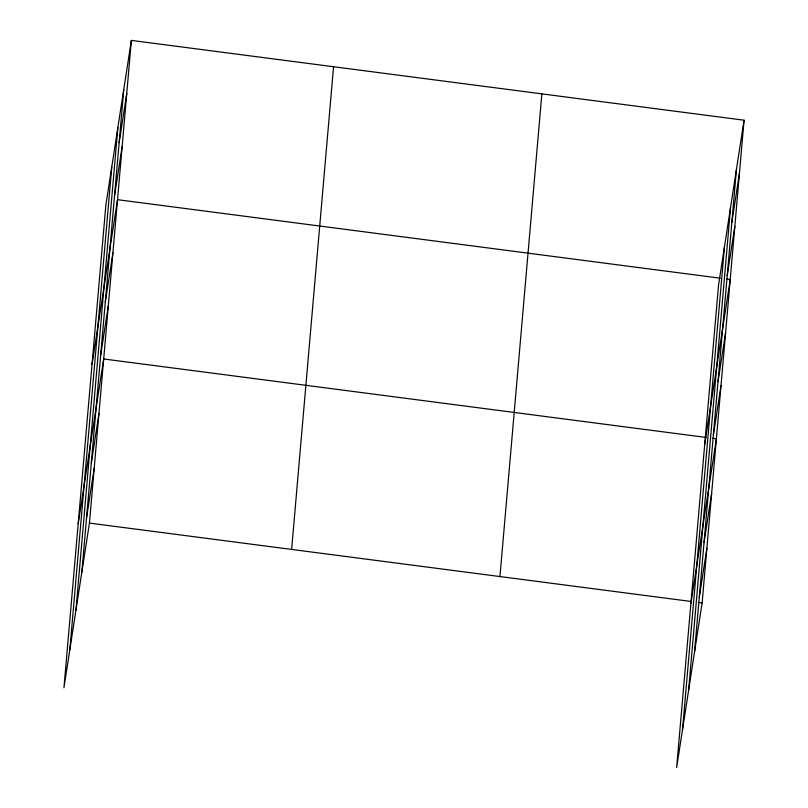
<?xml version="1.0" encoding="UTF-8"?>
<svg xmlns="http://www.w3.org/2000/svg" width="808" height="808" viewBox="0 0 808 808"><rect width="100%" height="100%" fill="white"/><g stroke="black" fill="none" stroke-linecap="round" stroke-linejoin="round"><path stroke-width="1.21" d="M69.842 649.652L111.767 166.973M75.922 610.363L117.847 127.684M81.83 572.236L123.755 89.547M131.361 40.4L105.868 205.101L63.943 687.79L89.436 523.089L131.361 40.4L744.057 120.21L702.132 602.899L676.639 767.6L718.565 284.911L744.057 120.21M291.627 549.42L333.553 66.741M499.95 576.558L541.865 93.869M682.538 729.462L724.463 246.783M688.628 690.173L730.553 207.494M694.526 652.046L736.452 169.357M119.14 142.642L126.755 93.496M114.534 195.738L122.139 146.591M92.031 364.388L117.524 199.687L720.241 278.194M105.303 301.929L112.918 252.783M100.697 355.025L108.302 305.879M78.194 523.675L103.687 358.974L706.404 437.481M91.334 462.822L98.94 413.676M86.577 517.524L94.193 468.377M731.836 222.453L739.451 173.306M727.23 275.548L734.836 226.402M704.727 444.198L730.23 279.497L726.483 279.012M718.009 381.74L725.614 332.593M713.393 434.835L720.999 385.689M690.89 603.485L716.393 438.784L712.646 438.3M704.031 542.633L711.636 493.486M699.274 597.344L706.889 548.198M89.436 523.089L690.901 601.435M698.395 602.415L702.132 602.899"/></g></svg>
